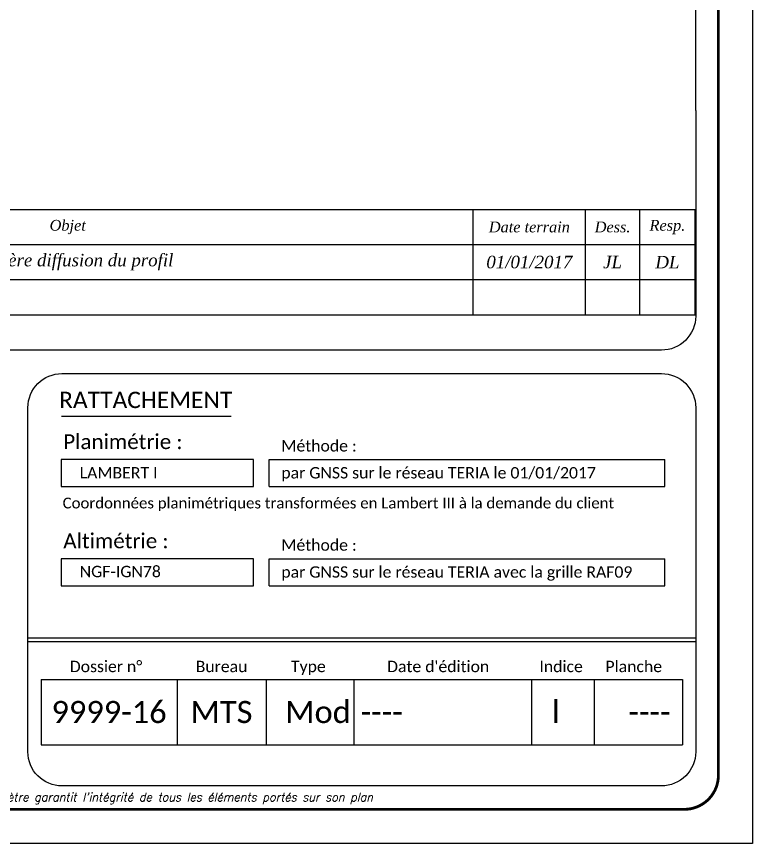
# Paper-space layout 'TOP_A1_00200_01-01-2017_MODELE' of a CAD drawing. Header units: millimetres. Extents: x -52 to 293, y -3 to 294.
# Drawn here: x 28 to 157.6, y -3.1 to 142.3 of the extents above; entities that cross this region are included whole.
import ezdxf

# ---------------------------------------------------------------- set-up
doc = ezdxf.new("R2010")
doc.units = ezdxf.units.MM
doc.header["$LTSCALE"] = 2
doc.layers.add('CARTOUCHE', color=7, linetype='Continuous')
doc.styles.add('CARTOUCHE', font='timesi.ttf', dxfattribs={"height": 1})
doc.styles.add('Legend', font='calibri.ttf')
doc.styles.add('ROMANS', font='ROMANC')

# ---------------------------------------------------------------- blocks, each defined once
blk = doc.blocks.new('*T2')
at = {"layer": 'CARTOUCHE', "color": 0, "linetype": 'ByBlock', "lineweight": -2, "transparency": 16777216}
for p, q in [((0, 18.5), (189.87, 18.5)), ((0, 0), (0, 18.5)), ((8.05, 0), (8.05, 18.5)), ((150.83, 0), (150.83, 18.5)), ((170.56, 0), (170.56, 18.5)), ((180.13, 0), (180.13, 18.5)), ((189.87, 0), (189.87, 18.5)), ((0, 12.33), (189.87, 12.33)), ((0, 6.17), (189.87, 6.17)), ((0, 0), (189.87, 0))]:
    blk.add_line(p, q, dxfattribs=at)
at = {"layer": 'CARTOUCHE', "color": 0, "transparency": 16777216, "attachment_point": 5, "style": 'CARTOUCHE'}
for s, insert, char_height, width in [('Ind.', (4.03, 15.42), 1.9, 7.9303), ('Objet', (79.44, 15.42), 1.9, 142.6633), ('Date terrain', (160.7, 15.42), 1.9, 19.6051), ('Dess.', (175.35, 15.42), 1.9, 9.4537), ('Resp.', (185, 15.42), 1.9, 9.6222), ('A', (4.03, 9.25), 2.2, 7.9303), ('Première diffusion du profil', (79.44, 9.25), 2.2, 142.6633), ('01/01/2017', (160.7, 9.25), 2.2, 19.6051), ('JL', (175.35, 9.25), 2.2, 9.4537), ('DL', (185, 9.25), 2.2, 9.6222)]:
    blk.add_mtext(s, dxfattribs=dict(at, insert=insert, char_height=char_height, width=width))

psp = doc.layouts.new('TOP_A1_00200_01-01-2017_MODELE')

# ---------------------------------------------------------------- linework, layer by layer
at = {"layer": 'CARTOUCHE'}
psp.add_lwpolyline([(-52.43, 293.88), (157.57, 293.88), (157.57, -3.12), (-52.43, -3.12), (-52.43, 293.88)], dxfattribs=at)
at = {"layer": 'CARTOUCHE', "const_width": 0.5}
psp.add_lwpolyline([(-40.43, 287.88), (145.57, 287.88, -0.414214), (151.57, 281.88), (151.57, 8.88, -0.414214), (145.57, 2.88), (-40.43, 2.88, -0.414214), (-46.43, 8.88), (-46.43, 281.88, -0.414214)], format="xyb", close=True, dxfattribs=at)
at = {"layer": 'CARTOUCHE', "flags": 128}
for points in [[(147.57, 125.82), (147.57, 145.38), (147.57, 277.48, 0.414214), (141.57, 283.48), (-36.43, 283.48, 0.414214), (-42.43, 277.48), (-42.43, 145.38), (-42.43, 138.3, -0.004587), (-42.43, 125.17, 0.009813)], [(141.57, 83.65), (20.02, 83.65), (-36.43, 83.65, -0.414214), (-42.43, 89.65), (-42.43, 125.17)], [(147.57, 125.82), (147.57, 89.65, -0.414214), (141.57, 83.65), (141.57, 83.65)], [(147.57, 17.32), (147.57, 13.01, -0.414214), (141.57, 7.01), (141.57, 7.01), (92.47, 7.01), (36.02, 7.01, -0.414214), (30.02, 13.01), (30.02, 16.52), (30.02, 73.53), (30.02, 73.53, -0.414214), (36.02, 79.53), (92.47, 79.53), (141.57, 79.53), (141.57, 79.53, -0.414214), (147.57, 73.53), (147.57, 73.53), (147.57, 18.72), (147.57, 13.01)]]:
    psp.add_lwpolyline(points, format="xyb", dxfattribs=at)
for points in [[(35.91, 72.01), (65.81, 72.01)], [(72.49, 64.39), (142.17, 64.39)], [(72.49, 59.66), (72.49, 64.39)], [(142.17, 59.66), (142.17, 64.39)], [(72.49, 59.66), (142.17, 59.66)], [(72.49, 46.94), (142.17, 46.94)], [(72.49, 42.21), (72.49, 46.94)], [(142.17, 42.21), (142.17, 46.94)], [(72.49, 42.21), (142.17, 42.21)], [(30.02, 33.07), (147.57, 33.07)], [(30.02, 32.43), (147.57, 32.43)], [(145.57, 2.88), (-40.43, 2.88)]]:
    psp.add_lwpolyline(points, dxfattribs=at)
at = {"layer": 'CARTOUCHE'}
for points in [[(69.76, 64.39), (35.85, 64.39), (35.85, 59.66), (69.76, 59.66)], [(69.76, 46.94), (35.85, 46.94), (35.85, 42.21), (69.76, 42.21)]]:
    psp.add_lwpolyline(points, close=True, dxfattribs=at)
at = {"layer": 'CARTOUCHE', "color": 1, "flags": 128}
for points in [[(32.35, 25.71), (32.35, 14.24)], [(32.35, 25.71), (145.24, 25.71)], [(56.27, 25.71), (56.27, 14.24)], [(71.96, 25.71), (71.96, 14.24)], [(87.39, 25.71), (87.39, 14.24)], [(118.65, 25.71), (118.65, 14.24)], [(129.69, 25.71), (129.69, 14.24)], [(145.24, 25.71), (145.24, 14.24)], [(32.35, 14.24), (145.24, 14.24)]]:
    psp.add_lwpolyline(points, dxfattribs=at)

# ---------------------------------------------------------------- block references
psp.add_blockref('*T2', (-42.41, 89.88))

# ---------------------------------------------------------------- texts
at = {"layer": 'CARTOUCHE', "style": 'Legend'}
psp.add_text('RATTACHEMENT', height=2.88, dxfattribs=at).set_placement((35.51, 73.46))
for s, height, p in [('Planimétrie :', 2.6, (36.25, 66.25)), ('Méthode :', 2, (74.63, 65.82)), ('LAMBERT I', 2, (39.14, 61.08)), ('par GNSS sur le réseau TERIA le 01/01/2017 ', 2, (74.63, 61.08)), ('Coordonnées planimétriques transformées en Lambert III à la demande du client', 1.9, (36.14, 55.81)), ('Altimétrie :', 2.6, (36.25, 48.8)), ('Méthode :', 2, (74.63, 48.37)), ('NGF-IGN78', 2, (39.14, 43.71)), ('par GNSS sur le réseau TERIA avec la grille RAF09 ', 2, (74.63, 43.63)), ('Dossier n°', 2, (37.4, 27.01)), ("Date d'édition", 2, (93.25, 27.01)), ('Indice', 2, (120.06, 27.01)), ('Planche', 2, (131.69, 27.01)), ('Bureau', 2, (59.56, 27.01)), ('Type', 2, (76.33, 27.01))]:
    psp.add_text(s, height=height, rotation=360, dxfattribs=at).set_placement(p)
at = {"layer": 'CARTOUCHE', "color": 1, "style": 'Legend'}
for s, height, p in [('9999-16', 3.886, (34.17, 18.06)), ('MTS', 3.886, (58.64, 18.06)), ('Mod', 3.886, (75.3, 18.06)), ('l', 3.89, (122.26, 18.06)), ('----', 3.886, (88.59, 18.06)), ('----', 3.886, (135.73, 18.06))]:
    psp.add_text(s, height=height, rotation=360, dxfattribs=at).set_placement(p)
at = {"layer": 'CARTOUCHE', "style": 'ROMANS', "oblique": 13.5, "width": 0.95}
psp.add_text("Seul l'exemplaire papier visé par le géomètre garantit l'intégrité de tous les éléments portés sur son plan", height=1.52, rotation=360, dxfattribs=at).set_placement((-14.8, 4.29))

doc.saveas('drawing.dxf')
